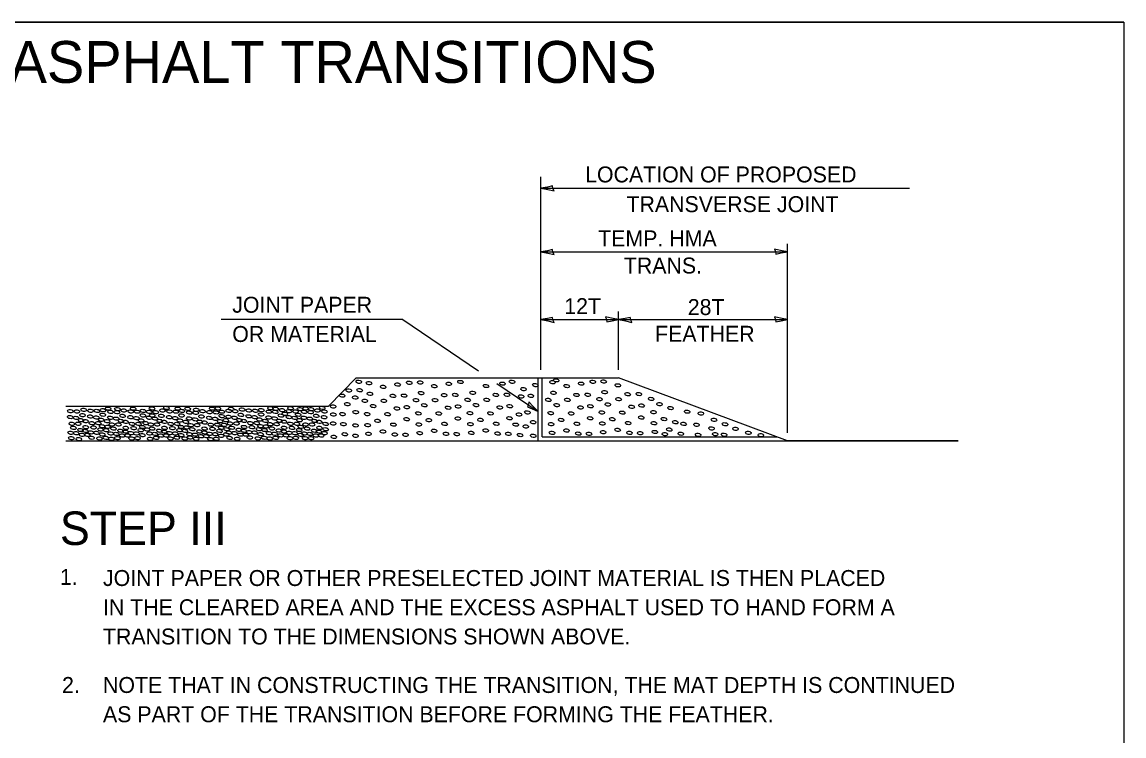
# Model space of a CAD drawing. Extents: x 458164 to 458952, y 241689 to 242189.
# Drawn here: x 458556.9 to 458951.7, y 241933.4 to 242189.3 of the extents above; entities that cross this region are included whole.
import ezdxf

# ---------------------------------------------------------------- set-up
doc = ezdxf.new("R2010")
doc.units = 0
for name, color, linetype in [('Level 35', 7, 'Continuous'), ('Level 59', 7, 'Continuous'), ('Level 60', 7, 'Continuous')]:
    doc.layers.add(name, color=color, linetype=linetype)

msp = doc.modelspace()

# ---------------------------------------------------------------- linework, layer by layer
at = {"layer": 'Level 35'}
for q in [(458164.18, 242189.28), (458951.68, 241689.28)]:
    msp.add_line((458951.68, 242189.28), q, dxfattribs=at)
at = {"layer": 'Level 59'}
for p, q in [((458742.78, 242064.59), (458742.78, 242133.78)), ((458742.78, 242129.73), (458874.84, 242129.73)), ((458831.17, 242042.1), (458831.17, 242109.78)), ((458742.78, 242106.92), (458831.17, 242106.92)), ((458693.28, 242082.65), (458628.16, 242082.65)), ((458693.28, 242082.65), (458720.37, 242064.26)), ((458742.78, 242082.65), (458770.62, 242082.65)), ((458770.62, 242064.59), (458770.62, 242085.51)), ((458770.62, 242064.59), (458770.62, 242085.51)), ((458770.62, 242082.65), (458831.17, 242082.65)), ((458726.99, 242059.76), (458741.84, 242049.67))]:
    msp.add_line(p, q, dxfattribs=at)
for points in [[(458164.18, 242189.28), (458951.68, 242189.28), (458951.68, 241689.28), (458164.18, 241689.28)], [(458747.49, 242128.74), (458747.1, 242129.65), (458746.95, 242130.53), (458745.14, 242130.14), (458742.78, 242129.73), (458745.29, 242129.27)], [(458747.49, 242105.92), (458747.1, 242106.84), (458746.95, 242107.72), (458745.14, 242107.33), (458742.78, 242106.92), (458745.29, 242106.46)], [(458747.49, 242105.92), (458747.1, 242106.84), (458746.95, 242107.72), (458745.14, 242107.33), (458742.78, 242106.92), (458745.29, 242106.46)], [(458826.47, 242107.92), (458826.85, 242107), (458827, 242106.12), (458828.82, 242106.51), (458831.17, 242106.92), (458828.66, 242107.38)], [(458747.49, 242081.65), (458747.1, 242082.57), (458746.95, 242083.45), (458745.14, 242083.06), (458742.78, 242082.65), (458745.29, 242082.19)], [(458765.92, 242083.65), (458766.31, 242082.73), (458766.45, 242081.85), (458768.27, 242082.24), (458770.62, 242082.65), (458768.12, 242083.11)], [(458775.32, 242081.65), (458774.94, 242082.57), (458774.79, 242083.45), (458772.97, 242083.06), (458770.62, 242082.65), (458773.13, 242082.19)], [(458826.47, 242083.65), (458826.85, 242082.73), (458827, 242081.85), (458828.82, 242082.24), (458831.17, 242082.65), (458828.66, 242083.11)], [(458738.49, 242053.15), (458738.3, 242052.17), (458737.94, 242051.36), (458739.66, 242050.65), (458741.84, 242049.67), (458740.02, 242051.47)]]:
    msp.add_lwpolyline(points, close=True, dxfattribs=at)
at = {"layer": 'Level 60'}
for p, q in [((458666.62, 242051.63), (458676.59, 242061.73)), ((458676.59, 242061.73), (458770.62, 242061.73)), ((458741.84, 242039.24), (458741.84, 242061.73)), ((458743.25, 242040.67), (458743.25, 242061.73)), ((458831.17, 242039.24), (458770.62, 242061.73)), ((458572.59, 242051.63), (458666.62, 242051.63)), ((458572.59, 242039.24), (458892.29, 242039.24)), ((458743.25, 242040.67), (458827.32, 242040.67)), ((458892.29, 242039.24), (458831.17, 242039.24))]:
    msp.add_line(p, q, dxfattribs=at)
for centre in [(458677.51, 242060.36), (458681.18, 242059.85), (458686.26, 242058.5), (458691.43, 242059.35), (458695.6, 242060.02), (458699.52, 242060.11), (458704.6, 242058.76), (458709.77, 242059.6), (458713.94, 242060.28), (458723.11, 242058.84), (458729, 242059.68), (458732.44, 242060.36), (458736.53, 242057.74), (458740.78, 242059.18), (458746.93, 242060.18), (458748.23, 242060.87), (458752.02, 242058.83), (458757.19, 242059.68), (458761.35, 242060.35), (458765.27, 242060.44), (458770.36, 242059.08), (458671.59, 242055.38), (458673.92, 242057.24), (458676.26, 242054.7), (458677.84, 242057.32), (458679.68, 242053.52), (458681.51, 242056.05), (458686.51, 242053.52), (458689.76, 242055.29), (458693.76, 242055.38), (458698.02, 242053.77), (458699.85, 242056.31), (458704.85, 242053.77), (458708.1, 242055.55), (458712.1, 242055.63), (458716.52, 242053.86), (458718.35, 242056.39), (458723.36, 242053.86), (458726.61, 242055.63), (458730.61, 242055.72), (458735.71, 242055.12), (458739.19, 242055.29), (458745.43, 242053.85), (458747.27, 242056.38), (458752.27, 242053.85), (458755.52, 242055.62), (458759.52, 242055.71), (458763.77, 242054.1), (458765.6, 242056.64), (458770.61, 242054.1), (458773.86, 242055.88), (458777.86, 242055.96), (458782.28, 242054.19), (458574.2, 242049.8), (458576.5, 242049.72), (458578.96, 242050.3), (458581.42, 242049.97), (458583.72, 242049.89), (458585.86, 242050.14), (458587.75, 242050.72), (458591.03, 242050.55), (458593.33, 242050.05), (458595.79, 242049.72), (458596.7, 242050.72), (458598.09, 242049.64), (458600.23, 242049.89), (458603.43, 242050.8), (458607.21, 242050.05), (458608.6, 242050.97), (458609.67, 242049.72), (458611.97, 242049.64), (458612.71, 242050.72), (458614.1, 242049.89), (458616.24, 242050.64), (458619.28, 242050.3), (458621.57, 242049.8), (458625.02, 242050.72), (458626.99, 242050.8), (458628.47, 242049.64), (458630.93, 242049.89), (458631.84, 242050.64), (458633.23, 242049.8), (458635.7, 242050.39), (458638.16, 242050.05), (458640.46, 242049.97), (458642.59, 242050.22), (458645.3, 242049.64), (458645.88, 242050.88), (458647.77, 242050.64), (458650.06, 242050.14), (458652.53, 242049.8), (458653.1, 242050.88), (458654.83, 242049.72), (458656.47, 242050.55), (458658.44, 242050.8), (458660.41, 242050.55), (458662.71, 242050.05), (458664.43, 242050.97), (458665.17, 242049.72), (458668.34, 242051.49), (458673.43, 242052.34), (458682.68, 242051.66), (458691.18, 242050.82), (458694.76, 242051.24), (458701.02, 242051.92), (458709.52, 242051.07), (458713.1, 242051.49), (458719.52, 242052), (458728.02, 242051.16), (458731.61, 242051.58), (458748.43, 242051.99), (458756.94, 242051.15), (458760.52, 242051.57), (458766.77, 242052.24), (458775.27, 242051.4), (458778.86, 242051.82), (458785.28, 242052.33), (458789.21, 242050.95), (458795.2, 242049.64), (458574.12, 242047.72), (458576.25, 242047.39), (458577.98, 242046.56), (458578.55, 242048.39), (458579.62, 242046.23), (458581.34, 242047.89), (458583.48, 242047.56), (458585.2, 242046.73), (458585.78, 242048.56), (458587.34, 242046.23), (458588.49, 242047.47), (458588.57, 242049.55), (458590.62, 242047.14), (458590.87, 242049.47), (458592.34, 242046.31), (458592.92, 242048.14), (458593.99, 242045.98), (458595.71, 242047.64), (458597.85, 242047.31), (458599.57, 242046.48), (458600.15, 242048.31), (458602.36, 242047.47), (458602.44, 242049.55), (458603.51, 242048.31), (458604.5, 242047.14), (458604.74, 242049.47), (458606.22, 242046.31), (458606.8, 242048.14), (458607.86, 242045.98), (458609.59, 242047.64), (458611.72, 242047.31), (458613.45, 242046.48), (458614.02, 242048.31), (458615.58, 242045.98), (458616.73, 242047.22), (458616.81, 242049.3), (458618.87, 242046.89), (458619.11, 242049.22), (458620.59, 242046.06), (458621.16, 242047.89), (458622.23, 242045.73), (458623.96, 242047.39), (458624.04, 242049.47), (458626.09, 242047.06), (458626.34, 242049.39), (458627.81, 242046.23), (458628.39, 242048.06), (458629.87, 242046.56), (458630.85, 242047.81), (458632.99, 242047.47), (458634.71, 242046.64), (458635.29, 242048.47), (458636.35, 242046.31), (458638.08, 242047.97), (458640.21, 242047.64), (458641.94, 242046.81), (458642.51, 242048.64), (458644.07, 242046.31), (458645.22, 242047.56), (458647.36, 242047.22), (458647.6, 242049.55), (458649.08, 242046.39), (458649.65, 242048.22), (458650.72, 242046.06), (458651.05, 242048.89), (458652.45, 242047.72), (458654.58, 242047.39), (458655.81, 242048.56), (458656.3, 242046.56), (458657.86, 242047.47), (458657.95, 242049.55), (458660, 242047.14), (458660.25, 242049.47), (458661.72, 242046.31), (458662.3, 242048.14), (458663.37, 242045.98), (458665.09, 242047.64), (458668.42, 242048.62), (458671.67, 242048.79), (458676.43, 242049.47), (458680.51, 242048.79), (458684.26, 242046.34), (458687.85, 242048.71), (458694.68, 242046.93), (458698.85, 242049.04), (458702.6, 242046.6), (458706.18, 242048.96), (458713.02, 242047.19), (458717.35, 242049.13), (458721.11, 242046.68), (458724.69, 242049.04), (458731.52, 242047.27), (458734.94, 242048.62), (458737.94, 242049.38), (458739.99, 242045.85), (458746.27, 242049.12), (458750.02, 242046.67), (458753.6, 242049.03), (458760.44, 242047.26), (458764.6, 242049.37), (458768.36, 242046.92), (458771.94, 242049.29), (458778.77, 242047.52), (458783.11, 242049.46), (458786.86, 242047.01), (458790.94, 242045.84), (458800.1, 242048.98), (458804.79, 242046.71), (458574.28, 242042.07), (458574.69, 242045.31), (458575.27, 242043.81), (458576.25, 242041.9), (458576.99, 242045.31), (458577.81, 242043.07), (458579.54, 242042.73), (458579.7, 242044.06), (458581.51, 242042.23), (458581.92, 242045.48), (458582.49, 242043.98), (458583.48, 242042.07), (458584.22, 242045.48), (458585.04, 242043.23), (458585.61, 242044.4), (458587.01, 242042.98), (458587.5, 242044.23), (458588.65, 242041.82), (458589.06, 242045.06), (458589.64, 242043.56), (458591.36, 242045.06), (458592.18, 242042.82), (458593.9, 242042.48), (458594.07, 242043.81), (458595.88, 242041.98), (458596.29, 242045.23), (458596.86, 242043.73), (458597.85, 242041.82), (458598.59, 242045.23), (458599.41, 242042.98), (458599.98, 242044.15), (458601.21, 242045.48), (458601.7, 242043.23), (458602.53, 242041.82), (458602.94, 242045.06), (458603.51, 242043.56), (458605.24, 242045.06), (458606.06, 242042.82), (458607.78, 242042.48), (458607.94, 242043.81), (458609.75, 242041.98), (458610.16, 242045.23), (458610.74, 242043.73), (458611.72, 242041.82), (458612.46, 242045.23), (458613.28, 242042.98), (458613.86, 242044.15), (458615.25, 242042.73), (458615.75, 242043.98), (458617.31, 242044.81), (458617.88, 242043.32), (458619.6, 242044.81), (458620.43, 242042.57), (458622.15, 242042.23), (458622.31, 242043.56), (458624.12, 242041.74), (458624.53, 242044.98), (458625.11, 242043.48), (458626.83, 242044.98), (458627.65, 242042.73), (458628.22, 242043.9), (458629.29, 242044.9), (458630.2, 242043.32), (458631.02, 242042.15), (458631.43, 242045.39), (458632, 242043.9), (458632.99, 242041.98), (458633.73, 242045.39), (458634.55, 242043.15), (458636.27, 242042.82), (458636.43, 242044.15), (458638.24, 242042.32), (458638.65, 242045.56), (458639.23, 242044.06), (458640.21, 242042.15), (458640.95, 242045.56), (458641.77, 242043.32), (458642.35, 242044.48), (458643.74, 242043.07), (458644.24, 242044.31), (458645.38, 242041.9), (458645.8, 242045.15), (458646.37, 242043.65), (458647.36, 242041.74), (458648.09, 242045.15), (458648.92, 242042.9), (458650.64, 242042.57), (458650.8, 242043.9), (458652.61, 242042.07), (458653.02, 242045.31), (458653.6, 242043.81), (458654.58, 242041.9), (458655.32, 242045.31), (458656.14, 242043.07), (458656.71, 242044.23), (458658.03, 242041.82), (458658.44, 242045.06), (458659.01, 242043.56), (458660.74, 242045.06), (458661.56, 242042.82), (458663.28, 242042.48), (458663.45, 242043.81), (458665.25, 242041.98), (458665.67, 242045.23), (458665.67, 242043.32), (458668.34, 242045.41), (458672.01, 242045.16), (458676.34, 242044.74), (458680.68, 242044.82), (458681.01, 242041.7), (458686.18, 242042.54), (458689.93, 242044.99), (458699.02, 242045.07), (458699.35, 242041.95), (458704.52, 242042.8), (458708.27, 242045.24), (458708.77, 242041.7), (458717.52, 242045.16), (458717.85, 242042.03), (458723.02, 242042.88), (458726.77, 242045.33), (458727.27, 242041.78), (458731.11, 242041.7), (458733.76, 242044.99), (458737.36, 242044.31), (458746.43, 242045.15), (458746.77, 242042.03), (458751.93, 242042.87), (458755.68, 242045.32), (458756.18, 242041.77), (458760.02, 242041.69), (458764.77, 242045.4), (458765.1, 242042.28), (458770.27, 242043.12), (458774.02, 242045.57), (458774.52, 242042.03), (458778.36, 242041.94), (458783.28, 242045.49), (458783.61, 242042.36), (458788.78, 242043.21), (458792.89, 242041.75), (458793.9, 242045.25), (458798.51, 242044.96), (458803.92, 242043.65), (458808.76, 242045.11), (458812.51, 242043.5), (458817.12, 242042.04), (458574.53, 242040.15), (458577.24, 242039.82), (458578.39, 242041.32), (458580.27, 242041.32), (458581.75, 242040.32), (458584.63, 242039.99), (458585.61, 242041.49), (458586.93, 242040.24), (458588.9, 242039.91), (458590.62, 242041.65), (458591.03, 242040.15), (458592.76, 242041.07), (458594.64, 242041.07), (458596.12, 242040.07), (458598.26, 242040.15), (458599.98, 242041.24), (458602.77, 242039.91), (458604.5, 242041.65), (458604.91, 242040.24), (458606.63, 242041.07), (458608.52, 242041.07), (458610, 242040.07), (458612.3, 242040.32), (458613.86, 242041.24), (458615.17, 242039.99), (458616.89, 242041.57), (458617.06, 242040.4), (458618.87, 242041.4), (458619.28, 242039.91), (458621, 242040.82), (458622.89, 242040.82), (458624.37, 242039.82), (458626.09, 242041.57), (458626.5, 242039.91), (458628.23, 242040.99), (458630.03, 242041.49), (458631.26, 242040.24), (458633.97, 242039.91), (458635.12, 242041.4), (458637.01, 242041.4), (458638.49, 242040.4), (458641.36, 242040.07), (458642.35, 242041.57), (458643.66, 242040.32), (458645.63, 242039.99), (458647.77, 242040.24), (458649.49, 242041.15), (458651.38, 242041.15), (458652.86, 242040.15), (458654.99, 242040.24), (458656.72, 242041.32), (458658.28, 242040.15), (458660, 242041.65), (458660.41, 242040.15), (458662.13, 242041.07), (458664.02, 242041.07), (458668.59, 242040.6), (458672.51, 242041.53), (458676.34, 242041.02), (458690.43, 242041.44), (458694.26, 242041.36), (458712.6, 242041.61), (458735.28, 242041.27), (458740.03, 242041.02), (458787.19, 242041.6), (458799.09, 242041.31), (458805.22, 242041.6), (458808.4, 242041.38), (458821.59, 242041.23)]:
    msp.add_ellipse(centre, major_axis=(-0.983, 0.145), ratio=0.591315, dxfattribs=at)

# ---------------------------------------------------------------- texts
at = {"layer": 'Level 59'}
for s, height, p in [('TEMPORARY HOT-MIX ASPHALT TRANSITIONS', 15, (458329.53, 242167.48)), ('LOCATION OF PROPOSED', 5.7155, (458758.61, 242131.8)), ('TRANSVERSE JOINT', 5.7155, (458773.42, 242121.15)), ('TEMP. HMA', 5.715, (458763.29, 242108.9)), ('TRANS.', 5.715, (458772.48, 242099.16)), ('JOINT PAPER', 5.7155, (458632.19, 242085.1)), ('12T', 5.715, (458751.14, 242084.6)), ('28T', 5.715, (458795.39, 242084.28)), ('OR MATERIAL', 5.7155, (458632.19, 242074.62)), ('FEATHER', 5.715, (458783.68, 242074.69)), ('STEP III', 12, (458570.44, 242001.86)), ('1.', 5.715, (458570.43, 241987.57)), ('JOINT PAPER OR OTHER PRESELECTED JOINT MATERIAL IS THEN PLACED', 5.7155, (458585.87, 241987.17)), ('IN THE CLEARED AREA AND THE EXCESS ASPHALT USED TO HAND FORM A', 5.7155, (458585.87, 241976.69)), ('TRANSITION TO THE DIMENSIONS SHOWN ABOVE.', 5.7155, (458585.87, 241966.21)), ('2.', 5.715, (458571.2, 241948.83)), ('NOTE THAT IN CONSTRUCTING THE TRANSITION, THE MAT DEPTH IS CONTINUED', 5.7155, (458585.87, 241948.83)), ('AS PART OF THE TRANSITION BEFORE FORMING THE FEATHER.', 5.7155, (458585.87, 241938.35))]:
    msp.add_text(s, height=height, dxfattribs=at).set_placement(p)

doc.saveas('drawing.dxf')
